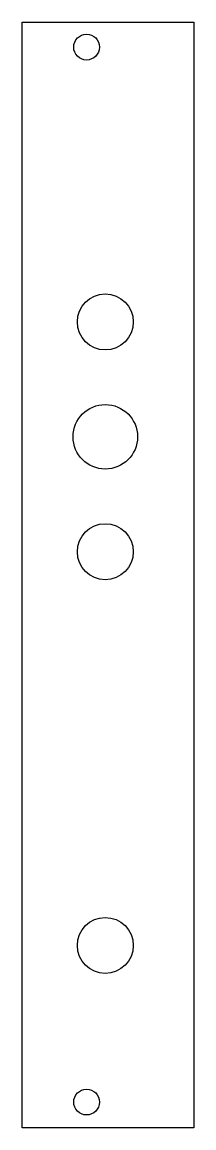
# Model space of a CAD drawing. Header units: millimetres. Extents: x 0 to 20, y 0 to 128.
import ezdxf

# ---------------------------------------------------------------- set-up
doc = ezdxf.new("R2010")
doc.units = ezdxf.units.MM
doc.layers.add('Contour', color=7, linetype='CONTINUOUS')

msp = doc.modelspace()

# ---------------------------------------------------------------- linework, layer by layer
at = {"layer": 'Contour', "color": 7, "linetype": 'CONTINUOUS'}
for p, q in [((0, 0), (0, 128.4)), ((0, 128.4), (19.98, 128.4)), ((19.98, 128.4), (19.98, 0)), ((19.98, 0), (0, 0))]:
    msp.add_line(p, q, dxfattribs=at)
for centre, radius in [((7.5, 125.5), 1.5), ((9.675, 93.585), 3.25), ((9.675, 80.245), 3.75), ((9.675, 66.905), 3.25), ((9.675, 21.185), 3.25), ((7.5, 3), 1.5)]:
    msp.add_circle(centre, radius, dxfattribs=at)

doc.saveas('drawing.dxf')
